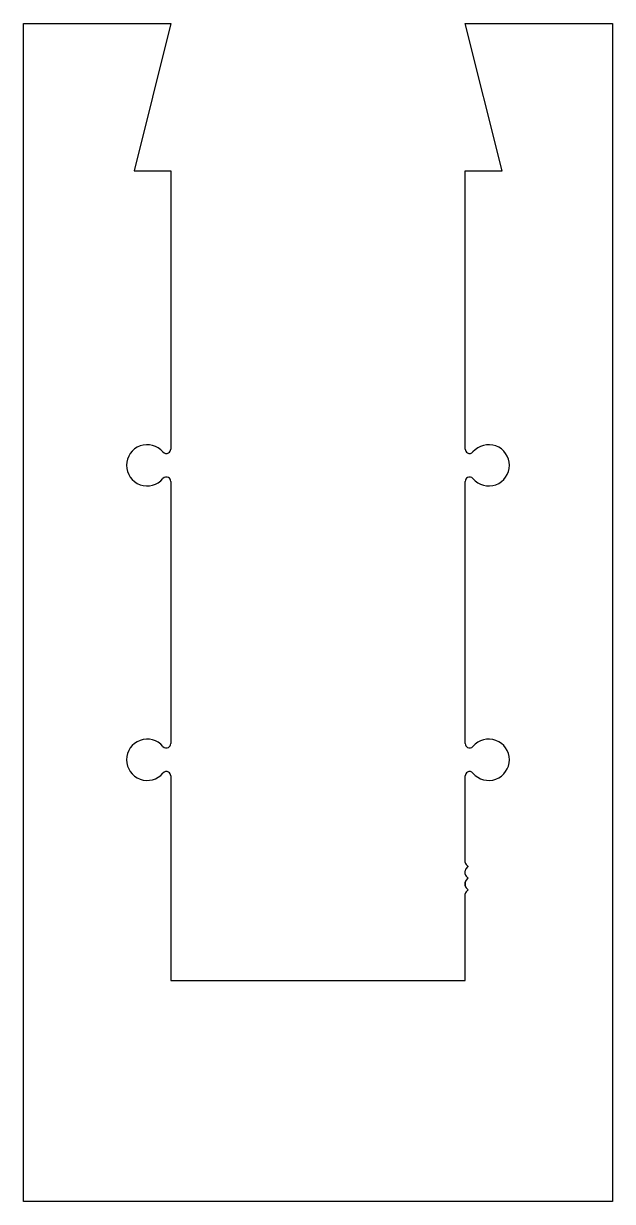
# Model space of a CAD drawing. Extents: x -25 to 26, y 6 to 107.
import ezdxf

# ---------------------------------------------------------------- set-up
doc = ezdxf.new("R2010")
doc.units = 0
doc.layers.get('0').update_dxf_attribs({"linetype": 'CONTINUOUS'})

msp = doc.modelspace()

# ---------------------------------------------------------------- linework, layer by layer
at = {"linetype": 'CONTINUOUS'}
for p, q in [((-25.3, 5.66), (-25.3, 107.26)), ((-25.3, 107.26), (-12.6, 107.26)), ((-12.6, 107.26), (-15.77, 94.56)), ((15.98, 94.56), (12.8, 107.26)), ((12.8, 107.26), (25.5, 107.26)), ((25.5, 107.26), (25.5, 5.66)), ((-15.77, 94.56), (-12.6, 94.56)), ((-12.6, 94.56), (-12.6, 70.56)), ((12.8, 70.56), (12.8, 94.56)), ((12.8, 94.56), (15.98, 94.56)), ((-12.79, 70.23), (-12.79, 70.23)), ((12.99, 70.23), (12.99, 70.23)), ((-12.79, 68.1), (-12.79, 68.1)), ((12.99, 68.1), (12.99, 68.1)), ((-12.6, 67.77), (-12.6, 45.16)), ((12.8, 45.16), (12.8, 67.77)), ((-12.79, 44.83), (-12.79, 44.83)), ((12.99, 44.83), (12.99, 44.83)), ((-12.79, 42.7), (-12.79, 42.7)), ((12.99, 42.7), (12.99, 42.7)), ((-12.6, 42.37), (-12.6, 24.71)), ((12.8, 34.9), (12.8, 42.37)), ((13.05, 34.55), (12.87, 34.72)), ((12.8, 33.9), (12.8, 34.19)), ((12.87, 34.36), (13.05, 34.54)), ((13.05, 33.55), (12.87, 33.72)), ((12.87, 33.36), (13.05, 33.54)), ((12.8, 32.9), (12.8, 33.19)), ((12.8, 33.19), (12.8, 32.9)), ((12.8, 32.9), (12.8, 33.19)), ((12.8, 33.19), (12.8, 32.9)), ((12.8, 32.9), (12.8, 33.19)), ((13.05, 32.55), (12.87, 32.72)), ((12.87, 32.36), (13.05, 32.54)), ((12.8, 32.19), (12.8, 32.19)), ((12.8, 32.19), (12.8, 32.19)), ((12.8, 24.71), (12.8, 32.19)), ((-12.6, 24.71), (12.8, 24.71)), ((25.5, 5.66), (-25.3, 5.66))]:
    msp.add_line(p, q, dxfattribs=at)
for centre, radius, start, end in [((-14.63, 69.16), 1.78, 40.1642, 319.8358), ((-12.98, 70.56), 0.381, 220.1642, 300), ((-12.98, 70.56), 0.381, 300, 360), ((13.18, 70.56), 0.381, 180, 240), ((13.18, 70.56), 0.381, 240, 319.8358), ((14.83, 69.16), 1.78, 220.1642, 139.8358), ((-12.98, 67.77), 0.381, 60, 139.8358), ((-12.98, 67.77), 0.381, 0, 60), ((13.18, 67.77), 0.381, 120, 180), ((13.18, 67.77), 0.381, 40.1642, 120), ((-14.63, 43.76), 1.78, 40.1642, 319.8358), ((-12.98, 45.16), 0.381, 220.1642, 300), ((-12.98, 45.16), 0.381, 300, 360), ((13.18, 45.16), 0.381, 180, 240), ((13.18, 45.16), 0.381, 240, 319.8358), ((14.83, 43.76), 1.78, 220.1642, 139.8358), ((-12.98, 42.37), 0.381, 60, 139.8358), ((-12.98, 42.37), 0.381, 0, 60), ((13.18, 42.37), 0.381, 120, 180), ((13.18, 42.37), 0.381, 40.1642, 120), ((13.05, 34.9), 0.25, 180, 225), ((13.04, 34.54), 0.008, 315, 45), ((13.05, 34.19), 0.25, 135, 180), ((13.05, 33.9), 0.25, 180, 225), ((13.04, 33.54), 0.008, 315, 45), ((13.05, 33.19), 0.25, 135, 180), ((13.05, 32.9), 0.25, 180, 225), ((13.04, 32.54), 0.008, 315, 45), ((13.05, 32.19), 0.25, 135, 180)]:
    msp.add_arc(centre, radius, start, end, dxfattribs=at)

doc.saveas('drawing.dxf')
